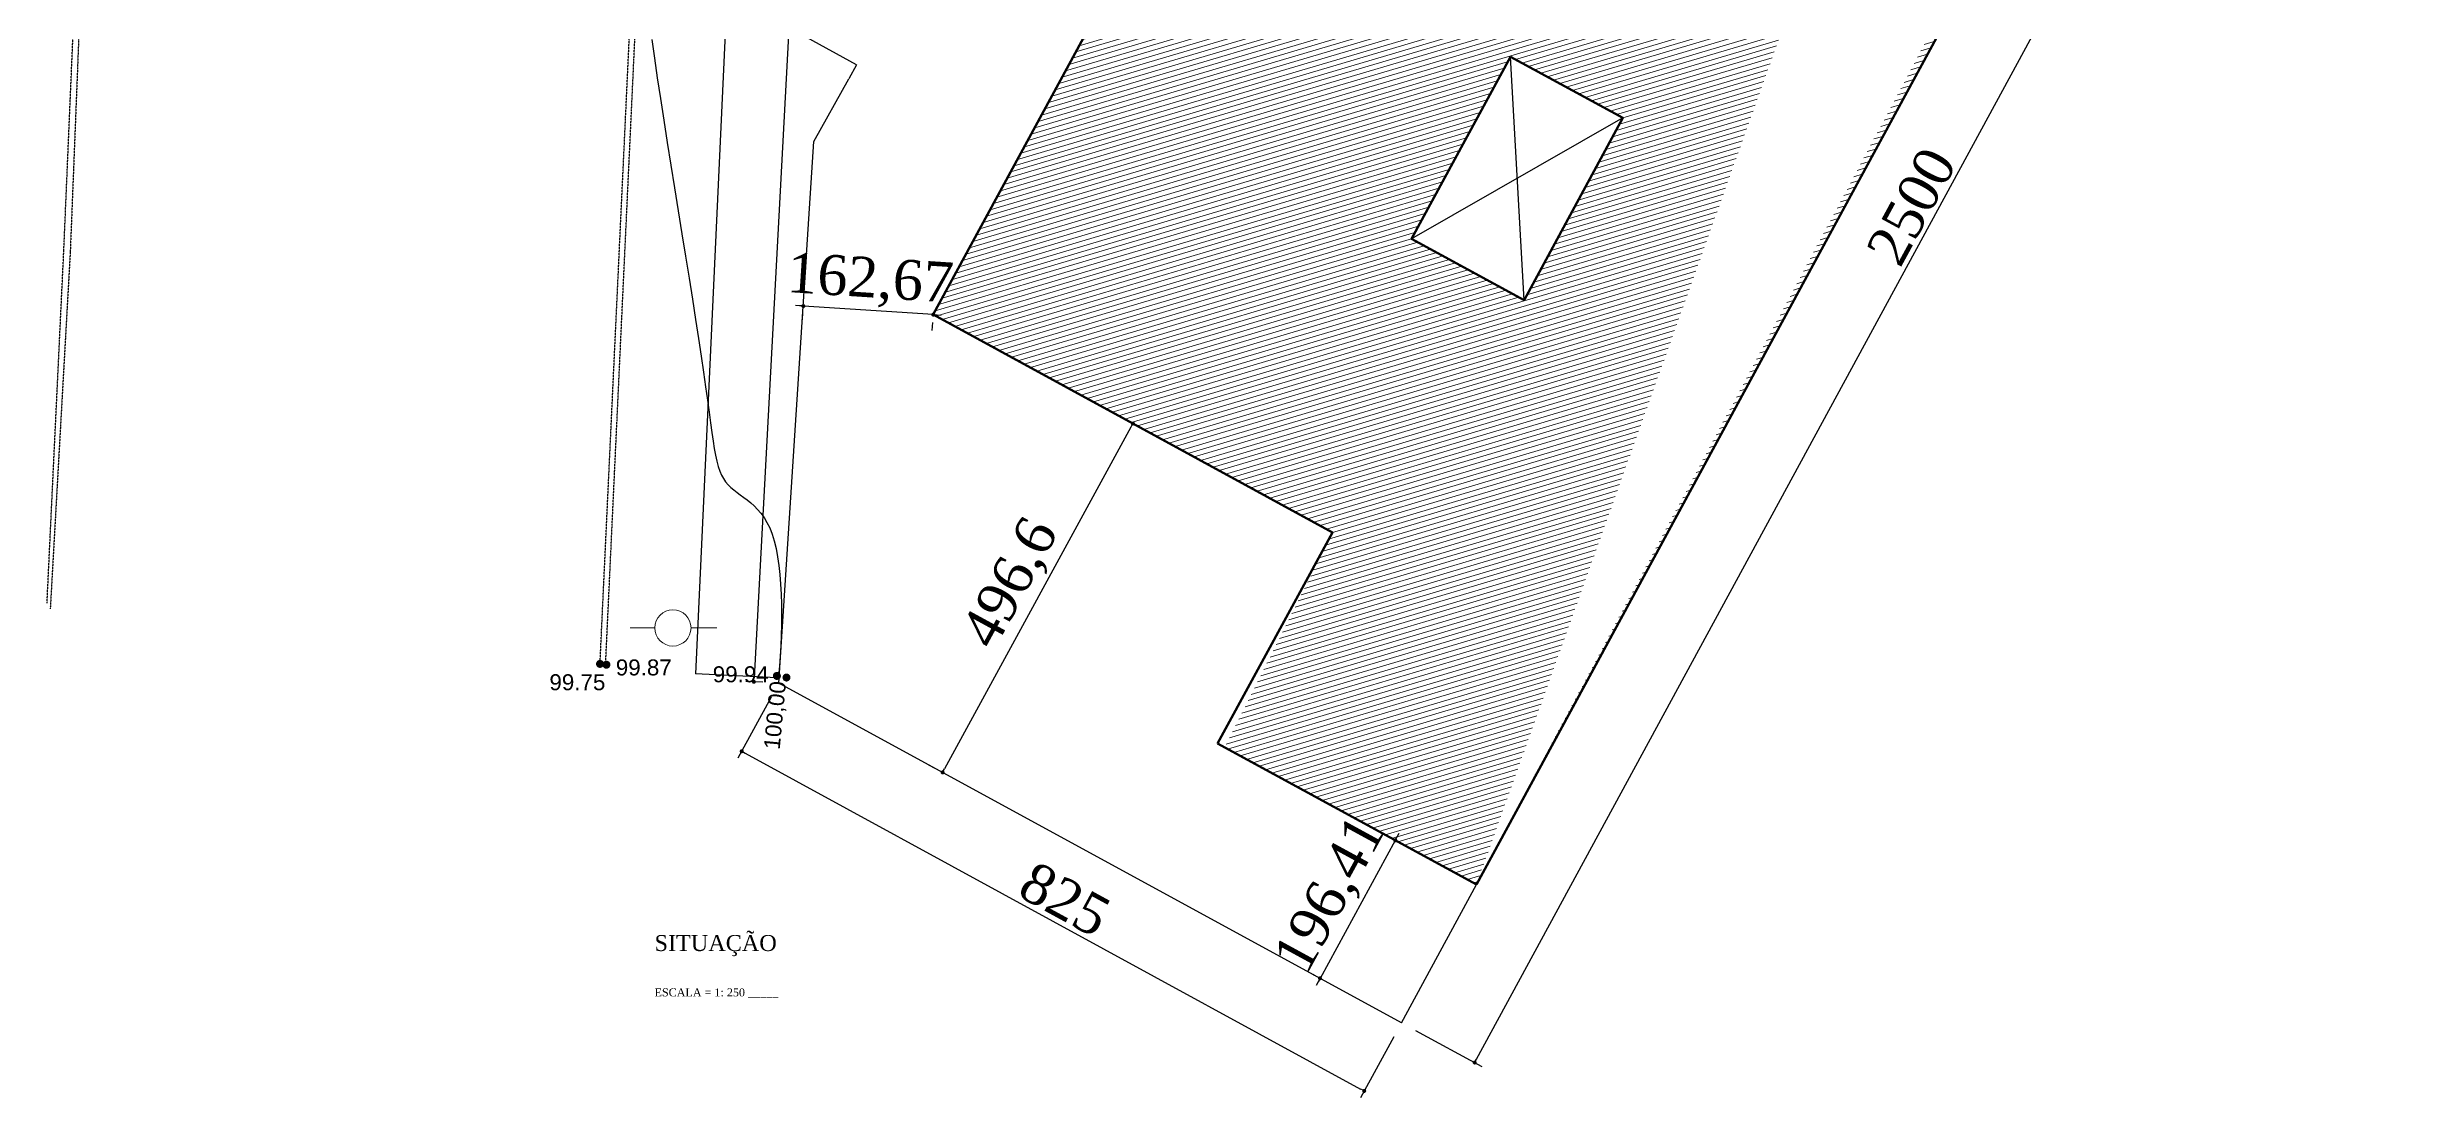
# Model space of a CAD drawing. Header units: centimetres. Extents: x -48696 to 156237, y -5617 to 29024.
# Drawn here: x -3146 to -207, y 831 to 2144 of the extents above; entities that cross this region are included whole.
import ezdxf
from ezdxf.enums import TextEntityAlignment as Align

# ---------------------------------------------------------------- set-up
doc = ezdxf.new("R2010")
doc.units = ezdxf.units.CM
doc.linetypes.add('DASHED2', pattern=[0.375, 0.25, -0.125])
for name, color, linetype in [('01', 1, 'Continuous'), ('Fachada', 3, 'Continuous'), ('Piso', 55, 'Continuous'), ('Texto', 2, 'Continuous')]:
    doc.layers.add(name, color=color, linetype=linetype)
for name, color, linetype, lineweight in [('COTAS', 7, 'Continuous', 0), ('COTAS DAS CURVAS', 7, 'Continuous', 0), ('Hachura', 1, 'Continuous', 9), ('Parede Baixa', 5, 'Continuous', 50), ('POSTE', 3, 'Continuous', 0)]:
    doc.layers.add(name, color=color, linetype=linetype, lineweight=lineweight)
doc.styles.add('PONTOS_DADOS', font='arial.ttf')
doc.styles.get("Standard").update_dxf_attribs({"font": 'arial.ttf'})
doc.styles.add('Valéria', font='romantic.ttf', dxfattribs={"height": 10})
doc.dimstyles.new('Cota - 50', dxfattribs={"dimtxt": 10, "dimasz": 5, "dimexe": 10, "dimexo": 20, "dimgap": 5, "dimtad": 1, "dimtxsty": 'Valéria', "dimblk": 'DOT', "dimcen": 0, "dimclrd": 12, "dimclre": 12, "dimclrt": 2, "dimazin": 2, "dimtfac": 1, "dimtix": 1, "dimtmove": 0, "dimatfit": 3, "dimldrblk": 'DOT', "dimfxl": 1, "dimarcsym": 0})
doc.dimstyles.get("Standard").update_dxf_attribs({"dimtxt": 0.18, "dimasz": 0.18, "dimexe": 0.18, "dimexo": 0.0625, "dimgap": 0.09, "dimtad": 0, "dimtih": 1, "dimtoh": 1, "dimdec": 4, "dimzin": 0, "dimdsep": 46, "dimtxsty": 'Standard', "dimcen": 0.09, "dimadec": 0, "dimazin": 0, "dimtfac": 1, "dimtdec": 4, "dimtofl": 0, "dimtmove": 0, "dimatfit": 3, "dimfxl": 1, "dimtolj": 1, "dimtzin": 0, "dimarcsym": 0})

# ---------------------------------------------------------------- blocks, each defined once
blk = doc.blocks.new('*D1202')
at = {"layer": '01', "color": 0, "lineweight": -2, "transparency": 16777216}
for p, q in [((-2211.6, 4032.8), (-2263.1, 2923)), ((-2110.3, 4028.3), (-2211.8, 4033)), ((-2335.7, 1360.9), (-2263.2, 2922.6)), ((-2234.4, 1356), (-2335.9, 1360.7))]:
    blk.add_line(p, q, dxfattribs=at)
at = {"layer": '01', "color": 0, "transparency": 16777216}
for points in [[(-2211.6, 4032.8), (-2211.6, 4032.8), (-2211.6, 4033)], [(-2335.7, 1360.9), (-2335.7, 1360.9), (-2335.7, 1360.7)]]:
    blk.add_solid(points, dxfattribs=at)
at = {"layer": 'Defpoints', "color": 0, "transparency": 16777216}
for p in [(-2110.3, 4028.3, 9994), (-2335.7, 1360.7), (-2234.4, 1356, 9994)]:
    blk.add_point(p, dxfattribs=at)
at = {"layer": '01', "color": 0, "transparency": 16777216, "insert": (-2263.2, 2922.8), "char_height": 0.18, "attachment_point": 5}
blk.add_mtext('\\A1;2675.1594', dxfattribs=at)
blk = doc.blocks.new('_Dot')
at = {"color": 0, "linetype": 'ByBlock', "lineweight": -2}
blk.add_line((-0.5, 0), (-1, 0), dxfattribs=at)
at = {"color": 0, "linetype": 'ByBlock', "const_width": 0.5}
blk.add_lwpolyline([(-0.25, 0, 1), (0.25, 0, 1)], format="xyb", close=True, dxfattribs=at)
blk = doc.blocks.new('*D1205')
at = {"color": 12, "lineweight": -2, "transparency": 16777216}
for p, q in [((-2241.3, 1331.7), (-2283, 1255.3)), ((-2273.8, 1261.7), (-1504.8, 842.1)), ((-1463.5, 907.4), (-1505.2, 831))]:
    blk.add_line(p, q, dxfattribs=at)
at = {"layer": 'Defpoints', "color": 0, "transparency": 16777216}
for p in [(-2231.7, 1349.2, 10017), (-1453.9, 924.9, 10017), (-1500.4, 839.7)]:
    blk.add_point(p, dxfattribs=at)
at = {"color": 12, "lineweight": -2, "transparency": 16777216, "xscale": 5, "yscale": 5, "zscale": 5}
for p, rotation in [((-2278.2, 1264.1), 151.3853579660868), ((-1500.4, 839.7), 331.3853579660868)]:
    blk.add_blockref('_Dot', p, dxfattribs=dict(at, rotation=rotation))
at = {"color": 2, "transparency": 16777216, "insert": (-1874.4, 1079.1), "char_height": 10, "attachment_point": 5, "rotation": 331.3854, "style": 'Valéria'}
blk.add_mtext('{\\H5x;825}', dxfattribs=at)
blk = doc.blocks.new('*D1206')
at = {"color": 12, "lineweight": -2, "transparency": 16777216}
for p, q in [((-290.2, 3025.3), (-207.4, 2980.4)), ((-1359.9, 879.6), (-218.5, 2980.7)), ((-1436.3, 915.4), (-1353.5, 870.4))]:
    blk.add_line(p, q, dxfattribs=at)
at = {"layer": 'Defpoints', "color": 0, "transparency": 16777216}
for p in [(-307.7, 3034.9, 10017), (-216.2, 2985.1), (-1453.9, 924.9, 10017)]:
    blk.add_point(p, dxfattribs=at)
at = {"color": 12, "lineweight": -2, "transparency": 16777216, "xscale": 5, "yscale": 5, "zscale": 5}
for p, rotation in [((-216.2, 2985.1), 61.48865991800949), ((-1362.3, 875.2), 241.4886599180095)]:
    blk.add_blockref('_Dot', p, dxfattribs=dict(at, rotation=rotation))
at = {"color": 2, "transparency": 16777216, "insert": (-816.4, 1944.9), "char_height": 10, "attachment_point": 5, "rotation": 61.4887, "style": 'Valéria'}
blk.add_mtext('{\\H5x;2500}', dxfattribs=at)
blk = doc.blocks.new('*D1203')
at = {"color": 12, "lineweight": -2, "transparency": 16777216}
for p, q in [((-2121.3, 3998.9), (-2262.7, 1355.9)), ((-2109.7, 4003.3), (-2131, 4004.5)), ((-2251.7, 1350.3), (-2273, 1351.4))]:
    blk.add_line(p, q, dxfattribs=at)
at = {"layer": 'Defpoints', "color": 0, "transparency": 16777216}
for p in [(-2089.8, 4002.3, 10019), (-2263, 1350.9), (-2231.7, 1349.2, 10017)]:
    blk.add_point(p, dxfattribs=at)
at = {"color": 12, "lineweight": -2, "transparency": 16777216, "xscale": 5, "yscale": 5, "zscale": 5}
for p, rotation in [((-2121.1, 4003.9), 86.93778850039465), ((-2263, 1350.9), 266.9377885003946)]:
    blk.add_blockref('_Dot', p, dxfattribs=dict(at, rotation=rotation))
at = {"color": 2, "transparency": 16777216, "insert": (-2222.7, 2679.1), "char_height": 10, "attachment_point": 5, "rotation": 86.9378, "style": 'Valéria'}
blk.add_mtext('{\\H5x;2666}', dxfattribs=at)
blk = doc.blocks.new('*D1215')
at = {"color": 12, "lineweight": -2, "transparency": 16777216}
for p, q in [((-2206.2, 1820.6), (-2211.2, 1820.9)), ((-2202.5, 1800.3), (-2201.9, 1810.3)), ((-2038.9, 1809.7), (-2201.2, 1820.3)), ((-2040.2, 1789.8), (-2039.5, 1799.8)), ((-2033.9, 1809.4), (-2028.9, 1809.1))]:
    blk.add_line(p, q, dxfattribs=at)
at = {"layer": 'Defpoints', "color": 0, "transparency": 16777216}
for p in [(-2201.2, 1820.3, 10017), (-2201.2, 1820.3), (-2038.9, 1809.7, 10017)]:
    blk.add_point(p, dxfattribs=at)
at = {"color": 12, "lineweight": -2, "transparency": 16777216, "xscale": 5, "yscale": 5, "zscale": 5}
for p, rotation in [((-2201.2, 1820.3), 356.2971679741976), ((-2038.9, 1809.7), 176.2971679741975)]:
    blk.add_blockref('_Dot', p, dxfattribs=dict(at, rotation=rotation))
at = {"color": 2, "transparency": 16777216, "insert": (-2117.8, 1850.4), "char_height": 10, "attachment_point": 5, "rotation": 356.2972, "style": 'Valéria'}
blk.add_mtext('{\\H5x;162,67}', dxfattribs=at)
blk = doc.blocks.new('*D1216')
at = {"color": 12, "lineweight": -2, "transparency": 16777216}
for p, q in [((-1461.5, 1152.8), (-1555.6, 980.4)), ((-1468.3, 1156.5), (-1470.3, 1157.6)), ((-1459.1, 1157.2), (-1456.8, 1161.6)), ((-1562.4, 984.1), (-1564.4, 985.2)), ((-1558, 976), (-1560.4, 971.6))]:
    blk.add_line(p, q, dxfattribs=at)
at = {"layer": 'Defpoints', "color": 0, "transparency": 16777216}
for p in [(-1450.7, 1146.9, 10017), (-1555.6, 980.4), (-1544.8, 974.5, 10017)]:
    blk.add_point(p, dxfattribs=at)
at = {"color": 12, "lineweight": -2, "transparency": 16777216, "xscale": 5, "yscale": 5, "zscale": 5}
for p, rotation in [((-1461.5, 1152.8), 241.385357966085), ((-1555.6, 980.4), 61.38535796608502)]:
    blk.add_blockref('_Dot', p, dxfattribs=dict(at, rotation=rotation))
at = {"color": 2, "transparency": 16777216, "insert": (-1539.8, 1083.6), "char_height": 10, "attachment_point": 5, "rotation": 61.3854, "style": 'Valéria'}
blk.add_mtext('{\\H5x;196,41}', dxfattribs=at)
blk = doc.blocks.new('*D1217')
at = {"color": 12, "lineweight": -2, "transparency": 16777216}
for p, q in [((-1806.9, 1683.2), (-1798.1, 1678.4)), ((-1791.8, 1669.2), (-2024.8, 1242.1)), ((-2044.7, 1247.3), (-2036, 1242.5))]:
    blk.add_line(p, q, dxfattribs=at)
at = {"layer": 'Defpoints', "color": 0, "transparency": 16777216}
for p in [(-1789.4, 1673.6, 10017), (-2027.2, 1237.7, 10017), (-2027.2, 1237.7)]:
    blk.add_point(p, dxfattribs=at)
at = {"color": 12, "lineweight": -2, "transparency": 16777216, "xscale": 5, "yscale": 5, "zscale": 5}
for p, rotation in [((-1789.4, 1673.6), 61.38535796608691), ((-2027.2, 1237.7), 241.385357966087)]:
    blk.add_blockref('_Dot', p, dxfattribs=dict(at, rotation=rotation))
at = {"color": 2, "transparency": 16777216, "insert": (-1939.4, 1472.7), "char_height": 10, "attachment_point": 5, "rotation": 61.3854, "style": 'Valéria'}
blk.add_mtext('{\\H5x;496,6}', dxfattribs=at)

msp = doc.modelspace()

# ---------------------------------------------------------------- hatches: boundary and pattern name
at = {"layer": 'Hachura', "transparency": 33554687}
h = msp.add_hatch(dxfattribs=at)
h.set_pattern_fill('ANSI31', color=256, scale=2, angle=151.4928)
h.paths.add_polyline_path([(-1300.69429, 1827.94408), (-1177.12027, 2055.47056), (-1317.72136, 2131.83373), (-1441.27318, 1904.34814)], flags=16)
h.paths.add_polyline_path([(-1353.19895, 2403.00384), (-1506.24808, 2485.96794), (-1608.54343, 2297.75061), (-1455.61646, 2214.69302)], flags=16)
h.paths.add_polyline_path([(-1676.1803, 2482.61866), (-1629.02426, 2570.80204), (-1505.56754, 2504.78357), (-1552.72358, 2416.6002)], flags=16)
edge = h.paths.add_edge_path()
edge.add_line((-1147.08235, 3146.81137), (-1525.62292, 3352.30329))
edge.add_line((-1191.24125, 2967.83645), (-1199.82853, 2952.02541))
edge.add_line((-1232.25131, 2990.10559), (-1191.24125, 2967.83645))
edge.add_line((-1232.25131, 2990.10559), (-1147.08235, 3146.81137))
edge.add_line((-806.50624, 2738.50918), (-1199.82853, 2952.02541))
edge.add_line((-709.01057, 2917.7704), (-806.50624, 2738.50918))
edge.add_line((-448.49535, 2776.08272), (-709.01057, 2917.7704))
edge.add_line((-1360.07899, 1097.66032), (-448.49535, 2776.08272))
edge.add_line((-746.02874, 2249.21199), (-695.86736, 2341.56992))
edge.add_line((-837.69517, 2418.59934), (-695.86736, 2341.56992))
edge.add_line((-837.69517, 2418.59934), (-888.21909, 2326.54658))
edge.add_line((-746.02357, 2249.20919), (-888.21909, 2326.54658))
edge.add_line((-1360.07899, 1097.66032), (-1541.41412, 1196.21523))
edge.add_line((-1541.41412, 1196.21523), (-1674.77558, 1268.85527))
edge.add_line((-1683.62931, 1273.5065), (-1539.8422, 1537.48842))
edge.add_line((-1674.84313, 1268.73125), (-1683.62931, 1273.5065))
edge.add_line((-1539.8422, 1537.48842), (-2038.88015, 1809.74505))
edge.add_line((-2038.88015, 1809.74505), (-1761.79722, 2319.91458))
edge.add_line((-1779.37235, 2329.45998), (-1753.75888, 2376.61993))
edge.add_line((-1779.37235, 2329.45998), (-1761.79722, 2319.91458))
edge.add_line((-1753.75888, 2376.61993), (-2013.64796, 2517.77071))
edge.add_line((-2013.64796, 2517.77071), (-1937.59056, 2657.80882))
edge.add_line((-1937.59056, 2657.80882), (-2002.6673, 2693.17777))
edge.add_line((-2002.6673, 2693.17777), (-1861.79733, 2952.37007))
edge.add_line((-1861.79733, 2952.37007), (-1969.16896, 3010.72612))
edge.add_line((-1969.16896, 3010.72612), (-1829.11428, 3268.41836))
edge.add_line((-1802.72718, 3254.09404), (-1829.11428, 3268.41836))
edge.add_line((-1793.19674, 3271.65025), (-1802.72718, 3254.09404))
edge.add_line((-1752.17004, 3249.40229), (-1793.20451, 3271.65446))
edge.add_line((-1761.71395, 3231.82988), (-1752.17004, 3249.40229))
edge.add_line((-1630.0256, 3160.34245), (-1761.71395, 3231.82988))
edge.add_line((-1525.62292, 3352.30329), (-1630.0256, 3160.34245))

# ---------------------------------------------------------------- linework, layer by layer
at = {"layer": '01', "linetype": 'DASHED2'}
for points, elevation in [([(-3146.26302, 1449.26231), (-3125.26302, 1890.26231), (-3094.26302, 2615.26231), (-3082.26302, 2900.26231), (-3046.26302, 3759.26231), (-3023.26302, 4409.26231), (-2981.26302, 5286.26231), (-2918.30641, 6608.35105)], 9982), ([(-2908.58287, 6608.35105), (-2972.26302, 5289.26231), (-3017.26302, 4414.26231), (-3039.26302, 3761.26231), (-3073.26302, 2900.26231), (-3088.26302, 2622.26231), (-3117.26302, 1888.26231), (-3142.26302, 1442.26231)], 9866), ([(-2455.26302, 1373.26231), (-2400.26302, 2549.26231), (-2356.26302, 3573.26231), (-2322.26302, 4161.26231), (-2237.26302, 4312.26231), (-2140.26302, 4328.26231), (-1010.26302, 3722.26231), (-214.26302, 3306.26231)], 9975), ([(-2448.27066, 1372.93528), (-2393.27004, 2548.94854), (-2349.27169, 3572.90999), (-2315.36823, 4159.24057), (-2232.81037, 4305.90217), (-2141.473, 4320.96813), (-1013.53836, 3716.07575), (-217.50524, 3300.05844)], 9975)]:
    msp.add_lwpolyline(points, dxfattribs=dict(at, elevation=elevation))
at = {"layer": '01'}
msp.add_lwpolyline([(-2390.41841, 2153.31947), (-2387.25509, 2130.23482), (-2383.71119, 2105.59874), (-2379.84345, 2079.66126), (-2375.70863, 2052.67239), (-2371.36348, 2024.88214), (-2366.86475, 1996.54054), (-2362.26919, 1967.89759), (-2357.63355, 1939.20332), (-2353.01458, 1910.70773), (-2348.46905, 1882.66086), (-2344.05368, 1855.3127), (-2339.82525, 1828.91329), (-2335.8405, 1803.71263), (-2332.15618, 1779.96074), (-2328.82904, 1757.90764), (-2325.89747, 1737.74402), (-2323.32637, 1719.42335), (-2321.06229, 1702.83975), (-2319.05176, 1687.88736), (-2317.24134, 1674.46033), (-2315.57755, 1662.45277), (-2314.00694, 1651.75883), (-2312.47605, 1642.27266), (-2310.93141, 1633.88837), (-2309.31958, 1626.50011), (-2307.5871, 1620.00202), (-2305.68049, 1614.28822), (-2303.54631, 1609.25287), (-2301.13109, 1604.79008), (-2298.38137, 1600.79401), (-2295.26136, 1597.16195), (-2291.80585, 1593.80387), (-2288.0673, 1590.63292), (-2284.09819, 1587.56224), (-2279.95097, 1584.50496), (-2275.67809, 1581.37422), (-2271.33203, 1578.08317), (-2266.96524, 1574.54495), (-2262.63019, 1570.67269), (-2258.37933, 1566.37953), (-2254.26513, 1561.57862), (-2250.34005, 1556.18309), (-2246.65655, 1550.10609), (-2243.26709, 1543.26076), (-2240.22413, 1535.56022), (-2237.56838, 1526.94723), (-2235.29355, 1517.48293), (-2233.38161, 1507.25804), (-2231.8145, 1496.36331), (-2230.5742, 1484.88947), (-2229.64265, 1472.92726), (-2229.00182, 1460.56741), (-2228.63366, 1447.90067), (-2228.52014, 1435.01777), (-2228.64322, 1422.00945), (-2228.98484, 1408.96644), (-2229.52698, 1395.97949), (-2230.25159, 1383.13932), (-2231.14063, 1370.53668), (-2232.17606, 1358.26231)], dxfattribs=at)
at = {"layer": 'COTAS', "color": 7, "const_width": 5}
for points, elevation in [([(-2457.76302, 1373.26231, 1), (-2452.76302, 1373.26231, 1)], 9975), ([(-2449.76302, 1372.26231, 1), (-2444.76302, 1372.26231, 1)], 9987), ([(-2236.76302, 1358.26231, 1), (-2231.76302, 1358.26231, 1)], 9994), ([(-2224.76302, 1356.26231, 1), (-2219.76302, 1356.26231, 1)], 10017)]:
    msp.add_lwpolyline(points, format="xyb", close=True, dxfattribs=dict(at, elevation=elevation))
at = {"layer": 'Fachada'}
for p, q in [((-2134.61162, 2121.83362, 10017), (-2197.80609, 2156.17956, 10017)), ((-2134.61162, 2121.83362, 10017), (-2144.33053, 2104.35384, 10017)), ((-2187.89264, 2026.00594, 10017), (-2144.33053, 2104.35384, 10017)), ((-2231.69082, 1349.2386, 10017), (-2187.89264, 2026.00594, 10017)), ((-1453.90008, 924.91543, 10017), (-2231.69082, 1349.2386, 10017)), ((-1453.90008, 924.91543, 10017), (-1360.07899, 1097.66032, 10017))]:
    msp.add_line(p, q, dxfattribs=at)
at = {"layer": 'Parede Baixa'}
for p, q in [((-1360.07899, 1097.66032, 10017), (-448.49535, 2776.08272, 10017)), ((-2038.88015, 1809.74505, 10017), (-1761.79722, 2319.91458, 10017)), ((-1441.27318, 1904.34814, 10017), (-1317.72136, 2131.83373, 10017)), ((-1177.12027, 2055.47056, 10017), (-1317.72136, 2131.83373, 10017)), ((-1300.69429, 1827.94408, 10017), (-1177.12027, 2055.47056, 10017)), ((-1300.69429, 1827.94408, 10017), (-1441.27318, 1904.34814, 10017)), ((-1539.8422, 1537.48842, 10017), (-2038.88015, 1809.74505, 10017)), ((-1683.55737, 1273.63859, 10017), (-1539.8422, 1537.48842, 10017)), ((-1599.81099, 1427.12802, 10017), (-1599.81653, 1427.13103, 10017)), ((-1360.1694, 1097.49386, 10017), (-1683.55737, 1273.63859, 10017)), ((-1541.41412, 1196.21523, 10017), (-1541.415, 1196.2136, 10017)), ((-1368.86656, 1102.43302, 10017), (-1368.86517, 1102.43557, 10017))]:
    msp.add_line(p, q, dxfattribs=at)
at = {"layer": 'Parede Baixa', "elevation": 10017}
msp.add_lwpolyline([(-1355.30374, 1106.4465), (-1355.30629, 1106.44789)], dxfattribs=at)
at = {"layer": 'Piso'}
for p, q in [((-1300.69429, 1827.94408, 10017), (-1317.72136, 2131.83373, 10017)), ((-1177.12027, 2055.47056, 10017), (-1441.27318, 1904.34814, 10017))]:
    msp.add_line(p, q, dxfattribs=at)
at = {"layer": 'POSTE', "color": 2, "elevation": 9995}
msp.add_lwpolyline([(-2341.57286, 1418.26231, 1), (-2386.95317, 1418.26231, 1), (-2341.57286, 1418.26231)], format="xyb", dxfattribs=at)
for points in [[(-2386.95317, 1418.26231), (-2417.56316, 1418.26231)], [(-2341.45723, 1418.26231), (-2309.50555, 1418.26231)]]:
    msp.add_lwpolyline(points, dxfattribs=at)

# ---------------------------------------------------------------- texts
at = {"layer": 'COTAS', "color": 7, "style": 'PONTOS_DADOS'}
for s, p in [('99.75', (-2483.55583, 1360.37272)), ('99.87', (-2400.5879, 1378.86024)), ('99.94', (-2279.43141, 1370.29841))]:
    msp.add_text(s, height=20, dxfattribs=at).set_placement(p, align=Align.TOP_CENTER)
at = {"layer": 'COTAS DAS CURVAS', "style": 'PONTOS_DADOS'}
msp.add_text('100,00', height=20, rotation=84.63540856, dxfattribs=at).set_placement((-2222.82344, 1350.71425, 10000), align=Align.RIGHT)
at = {"layer": 'Texto', "insert": (-2387.11906, 1034.54138), "char_height": 10, "attachment_point": 1, "style": 'Valéria'}
msp.add_mtext('{\\H2x;\\C5;SITUAÇÃO\\P\\P\\H0.5x;\\C2;ESCALA = 1: 250 \\C1;_____}', dxfattribs=at)

# ---------------------------------------------------------------- dimensions: what is measured, and where the dimension line sits
for p1, p2, distance, text, picture, middle in [((-2089.76302, 4002.26231, 10019), (-2231.69082, 1349.2386, 10017), -31.33365, '{\\H5x;2666}', '*D1203', (-2222.71157, 2679.06642)), ((-1453.90008, 924.91543, 10017), (-307.7392, 3034.88517, 10017), -104.22312, '{\\H5x;2500}', '*D1206', (-816.44303, 1944.93016)), ((-2038.88015, 1809.74505, 10017), (-2201.20847, 1820.25041, 10017), 0, '{\\H5x;<>}', '*D1215', (-2117.75099, 1850.43396)), ((-1789.36118, 1673.61673, 10017), (-2027.18983, 1237.67324, 10017), 0, '{\\H5x;<>}', '*D1217', (-1939.44864, 1472.65147)), ((-2231.69082, 1349.2386, 10017), (-1453.90008, 924.91543, 10017), -97.03672, '{\\H5x;825}', '*D1205', (-1874.43992, 1079.07222)), ((-1450.74656, 1146.93777, 10017), (-1544.81286, 974.51283, 10017), -12.29967, '{\\H5x;<>}', '*D1216', (-1539.75024, 1083.6223))]:
    dim = msp.add_aligned_dim(p1=p1, p2=p2, distance=distance, text=text, dimstyle='Cota - 50')
    dim.commit()
    dim.dimension.update_dxf_attribs({"geometry": picture, "text_midpoint": middle})
at = {"layer": '01'}
dim = msp.add_linear_dim(base=(-2335.69896, 1360.6888), p1=(-2110.26302, 4028.26231, 9994), p2=(-2234.3595, 1355.98276, 9994), angle=267.34118365, dimstyle='Standard', dxfattribs=at)
dim.commit()
dim.dimension.update_dxf_attribs({"geometry": '*D1202', "text_midpoint": (-2263.15754, 2922.78741), "dimtype": 161})

doc.saveas('drawing.dxf')
